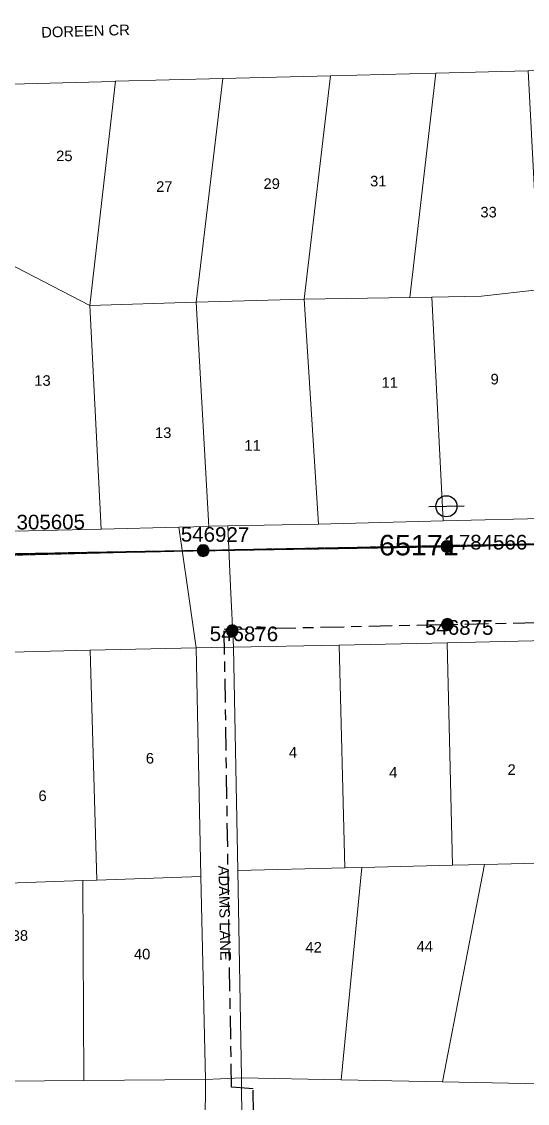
# Model space of a CAD drawing. Header units: metres. Extents: x 311460 to 313373, y 6261260 to 6263889.
# Drawn here: x 312857.9 to 312944, y 6262532.7 to 6262717.1 of the extents above; entities that cross this region are included whole.
import ezdxf
from ezdxf.enums import TextEntityAlignment as Align

# ---------------------------------------------------------------- set-up
doc = ezdxf.new("R2010")
doc.units = ezdxf.units.M
doc.linetypes.add('Cable Exist OH', pattern=[1, 1, 0])
doc.linetypes.add('Cable Exist UG', pattern=[8.2, 4, -1.2, 1.8, -1.2])
doc.layers.get('0').update_dxf_attribs({"color": 6})
doc.layers.add('Cadastre Land Parcels_SP_EXT', color=9, linetype='Continuous', lineweight=5)
doc.layers.add('Cadastre Roads_SP_EXT', color=9, linetype='Continuous', lineweight=5)
for name, color, linetype in [('Equip_SP_HV_EXT', 7, 'Continuous'), ('Mains_HV_EXT', 7, 'Continuous'), ('Mains_LV_EXT', 7, 'Continuous'), ('Mains_SL_EXT', 7, 'Continuous'), ('Mains_TR_EXT', 7, 'Continuous'), ('SupportsOH_SP_TR_HV_LV_SL_EXT', 7, 'Continuous')]:
    doc.layers.add(name, color=color, linetype=linetype)
doc.layers.get('0').freeze()
doc.styles.add('HVSW_LABEL', font='arial.ttf')
doc.styles.add('POLE_LABEL', font='arial.ttf')
doc.styles.get("Standard").update_dxf_attribs({"font": 'arial.ttf'})

# ---------------------------------------------------------------- blocks, each defined once
blk = doc.blocks.new('POLE_EXT')
blk.add_hatch(color=256).paths.add_polyline_path([(-1, 0, 1), (1, 0, 1)])
blk.add_lwpolyline([(-1, 0, 1), (1, 0, 1)], format="xyb", close=True)
for tag, height, flags, p in [('pNumber', 2.5, 8, (-17.84, 2.07)), ('OWNED_BY', 0.2, 9, (1.35, -0.4)), ('SPECIAL_USE', 0.2, 9, (1.35, -0.8)), ('STATE', 0.2, 9, (1.35, -1)), ('cLV', 0.2, 9, (1.35, -1.4)), ('hDepth', 0.2, 9, (1.35, -1.6)), ('hDia', 0.2, 9, (1.35, -1.8)), ('PARENT', 0.2, 9, (1.35, -0.6)), ('USAGE', 0.2, 9, (1.35, -1.2)), ('cHV', 0.2, 9, (1.35, -2)), ('cLinedev', 0.2, 9, (1.35, -3.4)), ('LBRACKET', 0.2, 9, (1.35, -2.2)), ('LExisting', 0.2, 9, (1.35, -2.4)), ('LANTNUMBER', 0.2, 9, (1.35, -2.6)), ('LOther', 0.2, 9, (1.35, -2.8)), ('LRemove', 0.2, 9, (1.35, -3)), ('LEGEND', 0.2, 9, (1.35, -3.2)), ('LOCATION', 0.2, 9, (1.35, -3.6)), ('pExisting', 0.2, 9, (1.35, -3.8)), ('pFooting', 0.2, 9, (1.35, -4.4)), ('pNew', 0.2, 9, (1.35, -4.6)), ('pRelocate', 0.2, 9, (1.35, -5)), ('pRemove', 0.2, 9, (1.35, -5.2)), ('pReplace', 0.2, 9, (1.35, -5.4)), ('pStay', 0.2, 9, (1.35, -5.6)), ('PFNUMBER', 0.2, 9, (1.35, -4)), ('NEWPFNUMBER', 0.2, 9, (1.35, -4.2)), ('pType', 0.2, 9, (1.35, -5.8)), ('cspan', 0.2, 9, (1.35, -6)), ('STREETNAME', 0.2, 9, (1.35, -6.2)), ('SUBURB', 0.2, 9, (1.35, -6.4)), ('OPERATED_BY', 0.2, 9, (1.36, -7.01)), ('NOTES', 0.2, 9, (1.35, -6.6)), ('MAINTAINED_BY', 0.2, 9, (1.36, -6.81))]:
    blk.add_attdef(tag, text='', height=height, dxfattribs=dict(flags=flags)).set_placement(p, align=Align.MIDDLE_LEFT)
at = {"style": 'POLE_LABEL'}
for tag, height, flags, p in [('ASSET_NUM', 2.5, 8, (2, 2)), ('STRUCTURE_PLANT_NUMBER', 0.2, 9, (1.35, 0.03)), ('STREET_CODE', 0.2, 9, (1.35, -0.2))]:
    blk.add_attdef(tag, text='', height=height, dxfattribs=dict(at, flags=flags)).set_placement(p, align=Align.MIDDLE_LEFT)
at = {"flags": 1}
blk.add_attdef('Z', (1.35, -7.33), '', height=0.2, dxfattribs=at)
blk = doc.blocks.new('HV_ABS_CLOSED_EXT')
blk.add_line((-3, 6.87), (3, 6.87))
blk.add_circle((0, 6.87), 1.8)
at = {"style": 'HVSW_LABEL'}
for tag, height, flags, p in [('ASSET_NUM', 3.5, 8, (2, 2)), ('STREET_CODE', 0.2, 9, (0, -0.2))]:
    blk.add_attdef(tag, text='', height=height, dxfattribs=dict(at, flags=flags)).set_placement(p, align=Align.MIDDLE_LEFT)
at = {"flags": 1}
blk.add_attdef('Z', (0, 0), '', height=0.2, dxfattribs=at)
at = {"flags": 9}
for tag, p in [('ACTUAL_STATUS', (0, -0.4)), ('CONSTRUCTED_VOLTAGE', (0, -0.6)), ('OPERATING_VOLTAGE', (0, -1)), ('ORIENTATION', (0, -1.2)), ('OWNED_BY', (0, -1.4)), ('STATE', (0, -1.6)), ('SWITCH_TYPE', (0, -1.8)), ('NO_PHASES', (0, -0.8)), ('STREETNAME', (0, -2.6)), ('SUBURB', (0, -2.8)), ('USAGE', (0, -2)), ('LEGEND', (0, -2.2)), ('LOCATION', (0, -2.4)), ('NOTES', (0, -3))]:
    blk.add_attdef(tag, text='', height=0.2, dxfattribs=at).set_placement(p, align=Align.MIDDLE_LEFT)

msp = doc.modelspace()

# ---------------------------------------------------------------- linework, layer by layer
at = {"layer": 'Cadastre Land Parcels_SP_EXT', "linetype": 'Continuous'}
for points in [[(312928.44, 6262708.31), (312910.49, 6262707.83), (312906.01, 6262669.77), (312923.98, 6262670.09), (312928.44, 6262708.31)], [(312945.3, 6262687.03), (312944.17, 6262708.71), (312928.44, 6262708.31), (312923.98, 6262670.09), (312927.74, 6262670.12), (312936.23, 6262670.3), (312946.22, 6262671.42), (312945.3, 6262687.03)], [(312869.52, 6262668.7), (312873.9, 6262706.92), (312873.72, 6262706.88), (312849.57, 6262706.27), (312852.17, 6262677.7), (312869.52, 6262668.7)], [(312892.18, 6262707.39), (312873.9, 6262706.92), (312869.52, 6262668.7), (312887.62, 6262669.26), (312892.18, 6262707.39)], [(312910.49, 6262707.83), (312892.18, 6262707.39), (312887.62, 6262669.26), (312906.01, 6262669.77), (312910.49, 6262707.83)], [(312869.52, 6262668.7), (312852.17, 6262677.7), (312853.08, 6262667.9), (312854.11, 6262630.18), (312871.44, 6262630.58), (312869.52, 6262668.7)], [(312946.22, 6262671.42), (312936.23, 6262670.3), (312927.74, 6262670.12), (312929.7, 6262631.97), (312948.79, 6262632.44), (312946.22, 6262671.42)], [(312908.45, 6262631.45), (312906.01, 6262669.77), (312887.62, 6262669.26), (312889.8, 6262631.06), (312890.08, 6262631.07), (312892.99, 6262631.13), (312908.45, 6262631.45)], [(312929.7, 6262631.97), (312927.74, 6262670.12), (312923.98, 6262670.09), (312906.01, 6262669.77), (312908.45, 6262631.45), (312929.7, 6262631.97)], [(312889.8, 6262631.06), (312887.62, 6262669.26), (312869.52, 6262668.7), (312871.44, 6262630.58), (312884.68, 6262630.93), (312889.8, 6262631.06)], [(312911.98, 6262610.81), (312893.98, 6262610.46), (312894.69, 6262572.41), (312912.94, 6262572.88), (312911.98, 6262610.81)], [(312931.24, 6262573.32), (312930.38, 6262611.2), (312911.98, 6262610.81), (312912.94, 6262572.88), (312915.85, 6262572.94), (312931.24, 6262573.32)], [(312952.67, 6262573.84), (312952.16, 6262611.69), (312930.38, 6262611.2), (312931.24, 6262573.32), (312936.7, 6262573.45), (312952.67, 6262573.84)], [(312870.69, 6262570.76), (312869.56, 6262609.93), (312851.51, 6262609.48), (312852.26, 6262574.36), (312852.37, 6262570.12), (312868.33, 6262570.68), (312870.69, 6262570.76)], [(312888.44, 6262571.39), (312887.6, 6262610.36), (312869.56, 6262609.93), (312870.69, 6262570.76), (312888.44, 6262571.39)], [(312868.33, 6262570.68), (312852.37, 6262570.12), (312852.26, 6262574.36), (312847.56, 6262574.26), (312848.33, 6262536.43), (312868.47, 6262536.6), (312868.33, 6262570.68)], [(312954.26, 6262573.86), (312952.67, 6262573.84), (312936.7, 6262573.45), (312929.59, 6262536.4), (312949.28, 6262536.01), (312954.26, 6262573.86)], [(312912.32, 6262536.74), (312915.85, 6262572.94), (312912.94, 6262572.88), (312894.69, 6262572.41), (312895.36, 6262537.07), (312912.32, 6262536.74)], [(312929.59, 6262536.4), (312936.7, 6262573.45), (312931.24, 6262573.32), (312915.85, 6262572.94), (312912.32, 6262536.74), (312929.59, 6262536.4)], [(312889.22, 6262536.77), (312888.44, 6262571.39), (312870.69, 6262570.76), (312868.33, 6262570.68), (312868.47, 6262536.6), (312889.22, 6262536.77)]]:
    msp.add_lwpolyline(points, close=True, dxfattribs=at)
at = {"layer": 'Cadastre Roads_SP_EXT', "linetype": 'Continuous'}
for points in [[(312849.57, 6262706.27), (312873.72, 6262706.88), (312873.9, 6262706.92), (312892.18, 6262707.39), (312910.49, 6262707.83), (312928.44, 6262708.31), (312944.17, 6262708.71), (312945.75, 6262708.75), (312946.74, 6262708.74), (312947.73, 6262708.8), (312948.71, 6262708.95), (312949.68, 6262709.18), (312950.62, 6262709.5), (312951.53, 6262709.89), (312952.4, 6262710.35), (312953.24, 6262710.89), (312954.02, 6262711.5), (312954.75, 6262712.17), (312955.42, 6262712.9), (312956.03, 6262713.68), (312957.59, 6262716.24), (312958, 6262716.91), (312958.32, 6262717.75)], [(312853.28, 6262520.96), (312872.86, 6262520.99), (312889.08, 6262521), (312889.15, 6262528.89), (312889.22, 6262536.77), (312868.47, 6262536.6), (312848.33, 6262536.43)], [(312979.63, 6262532.49), (312979.66, 6262535.41), (312971.69, 6262535.57), (312949.28, 6262536.01), (312929.59, 6262536.4), (312912.32, 6262536.74), (312912.32, 6262536.74), (312895.36, 6262537.07), (312895.37, 6262529.06)]]:
    msp.add_lwpolyline(points, dxfattribs=at)
for points in [[(313044.89, 6262613.73), (313043.87, 6262624.29), (313042.85, 6262634.82), (313024.11, 6262634.34), (313003.92, 6262633.85), (312985.8, 6262633.4), (312967.39, 6262632.93), (312948.79, 6262632.44), (312929.7, 6262631.97), (312908.45, 6262631.45), (312892.99, 6262631.13), (312893.48, 6262620.79), (312893.98, 6262610.46), (312911.98, 6262610.81), (312930.38, 6262611.2), (312952.16, 6262611.69), (312970.27, 6262612.03), (312988.27, 6262612.41), (313006.78, 6262612.87), (313044.89, 6262613.73)], [(312887.6, 6262610.36), (312886.14, 6262620.67), (312884.68, 6262630.93), (312871.44, 6262630.58), (312854.11, 6262630.18), (312836, 6262629.83), (312817.38, 6262629.37), (312794.65, 6262628.85), (312771.09, 6262628.31), (312747.47, 6262627.77), (312729.14, 6262627.29), (312704.73, 6262626.64), (312704.61, 6262616.32), (312704.49, 6262605.99), (312712.6, 6262606.18), (312732.49, 6262606.63), (312752.28, 6262607.06), (312772.08, 6262607.52), (312791.93, 6262607.96), (312811.69, 6262608.41), (312831.49, 6262608.93), (312851.51, 6262609.48), (312869.56, 6262609.93), (312887.6, 6262610.36)], [(312893.98, 6262610.46), (312890.25, 6262610.4), (312887.6, 6262610.36), (312888.44, 6262571.39), (312889.22, 6262536.77), (312891.77, 6262536.9), (312895.36, 6262537.07), (312894.69, 6262572.41), (312893.98, 6262610.46)]]:
    msp.add_lwpolyline(points, close=True, dxfattribs=at)
at = {"layer": 'Mains_HV_EXT', "linetype": 'Cable Exist OH'}
for points in [[(313000.85, 6262629.6), (312966.61, 6262628.46), (312930.34, 6262627.61)], [(312930.34, 6262627.61), (312888.82, 6262626.93), (312847.55, 6262626.19), (312821.89, 6262625.28), (312793.91, 6262624.55), (312746.29, 6262623.53), (312702.52, 6262622.22)]]:
    msp.add_lwpolyline(points, dxfattribs=at)
at = {"layer": 'Mains_HV_EXT', "linetype": 'Cable Exist UG'}
msp.add_lwpolyline([(312907.28, 6262522.61), (312897.53, 6262522.76), (312897.35, 6262535.2), (312893.64, 6262535.45), (312892.4, 6262613.52), (312975.47, 6262615.3), (313006.71, 6262615.87), (313023.43, 6262616.25)], dxfattribs=at)
at = {"layer": 'Mains_LV_EXT', "linetype": 'Cable Exist OH'}
for points in [[(312930.34, 6262627.61), (312888.82, 6262626.93)], [(312966.61, 6262628.46), (312930.34, 6262627.61)], [(312888.82, 6262626.93), (312847.55, 6262626.19)]]:
    msp.add_lwpolyline(points, dxfattribs=at)
at = {"layer": 'Mains_SL_EXT', "linetype": 'Cable Exist OH'}
for points in [[(312930.34, 6262627.61), (312966.61, 6262628.46), (313000.85, 6262629.6)], [(312793.91, 6262624.55), (312821.89, 6262625.28), (312847.55, 6262626.19), (312888.82, 6262626.93), (312930.34, 6262627.61)]]:
    msp.add_lwpolyline(points, dxfattribs=at)
at = {"layer": 'Mains_TR_EXT', "color": 7, "linetype": 'Cable Exist OH'}
msp.add_lwpolyline([(313023.51, 6262629.85), (312966.61, 6262628.46), (312888.82, 6262626.93), (312821.89, 6262625.28), (312746.29, 6262623.53), (312677.21, 6262622.11), (312554.54, 6262619.38), (312484.95, 6262617.42), (312432.04, 6262626.22)], dxfattribs=at)

# ---------------------------------------------------------------- block references
at = {"layer": 'Equip_SP_HV_EXT'}
ref = msp.add_blockref('HV_ABS_CLOSED_EXT', (312930.34, 6262627.61), dxfattribs=dict(at, rotation=0.9398324193756934))
ref.add_attrib('ASSET_NUM', '65171', dxfattribs={"layer": '0', "height": 3.5, "style": 'HVSW_LABEL'}).set_placement((312932.34, 6262627.86), align=Align.MIDDLE_RIGHT)
at = {"layer": 'SupportsOH_SP_TR_HV_LV_SL_EXT'}
ref = msp.add_blockref('POLE_EXT', (312855.04, 6262631.02), dxfattribs=at)
ref.add_attrib('ASSET_NUM', '305605', dxfattribs={"layer": '0', "height": 2.5, "rotation": 0.313, "style": 'POLE_LABEL'}).set_placement((312857.04, 6262631.77), align=Align.MIDDLE_LEFT)
ref = msp.add_blockref('POLE_EXT', (312888.82, 6262626.93), dxfattribs=dict(at, rotation=359.7685066501179))
ref.add_attrib('ASSET_NUM', '546927', dxfattribs={"layer": '0', "height": 2.5, "rotation": 359.5951, "style": 'POLE_LABEL'}).set_placement((312890.82, 6262627.68), align=Align.BOTTOM_CENTER)
ref = msp.add_blockref('POLE_EXT', (312930.34, 6262627.61), dxfattribs=at)
ref.add_attrib('ASSET_NUM', '784566', dxfattribs={"layer": '0', "height": 2.5, "style": 'POLE_LABEL'}).set_placement((312932.34, 6262628.36), align=Align.MIDDLE_LEFT)
ref = msp.add_blockref('POLE_EXT', (312893.76, 6262613.25), dxfattribs=at)
ref.add_attrib('ASSET_NUM', '546876', dxfattribs={"layer": '0', "height": 2.5, "rotation": 359.7796, "style": 'POLE_LABEL'}).set_placement((312895.76, 6262614), align=Align.TOP_CENTER)
ref = msp.add_blockref('POLE_EXT', (312930.4, 6262614.33), dxfattribs=at)
ref.add_attrib('ASSET_NUM', '546875', dxfattribs={"layer": '0', "height": 2.5, "style": 'POLE_LABEL'}).set_placement((312932.4, 6262615.08), align=Align.TOP_CENTER)

# ---------------------------------------------------------------- texts
at = {"layer": 'Cadastre Land Parcels_SP_EXT'}
for s, p in [('25', (312863.78, 6262693.3)), ('27', (312880.8, 6262688.07)), ('29', (312899.08, 6262688.56)), ('31', (312917.23, 6262689)), ('33', (312936.01, 6262683.71)), ('13', (312860.06, 6262655.01)), ('11', (312919.18, 6262654.68)), ('9', (312937.74, 6262655.25)), ('13', (312880.61, 6262646.11)), ('11', (312895.83, 6262643.96)), ('4', (312903.4, 6262591.64)), ('2', (312940.63, 6262588.7)), ('4', (312920.48, 6262588.23)), ('42', (312906.23, 6262558.41)), ('44', (312925.14, 6262558.57))]:
    msp.add_text(s, height=1.8, dxfattribs=at).set_placement(p)
for s, rotation, p in [('6', 1.4445, (312879.07, 6262590.61)), ('6', 1.4446, (312860.79, 6262584.22)), ('38', 0.4858, (312856.22, 6262560.41)), ('40', 0.4849, (312877.03, 6262557.24))]:
    msp.add_text(s, height=1.8, rotation=rotation, dxfattribs=at).set_placement(p)
at = {"layer": 'Cadastre Roads_SP_EXT'}
for s, rotation, p in [('DOREEN CR', 1.75, (312861.27, 6262714.35)), ('ADAMS LANE', 271.1974, (312891.41, 6262573.22))]:
    msp.add_text(s, height=1.8, rotation=rotation, dxfattribs=at).set_placement(p)

doc.saveas('drawing.dxf')
